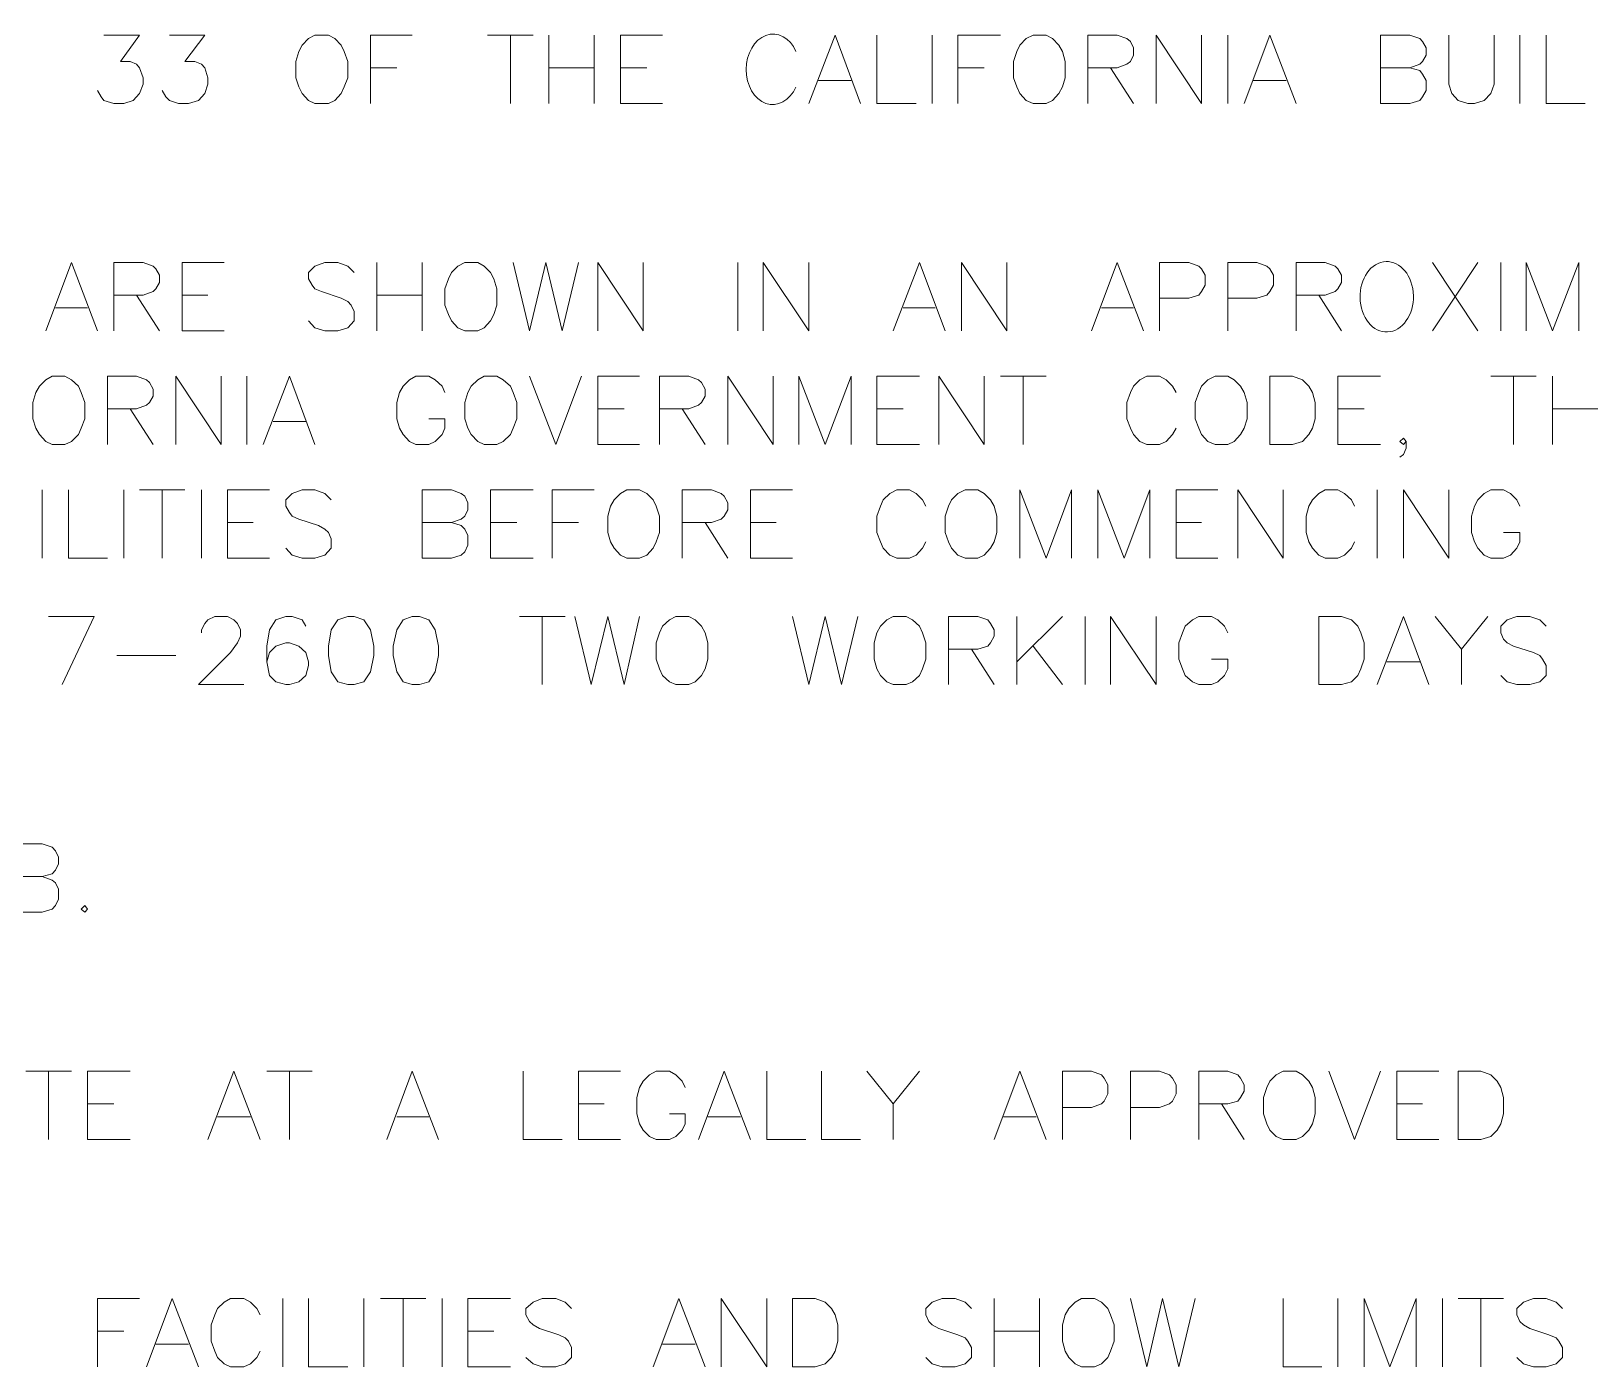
# Model space of a CAD drawing. Header units: millimetres. Extents: x -419 to 20046, y -14642 to 2638.
# Drawn here: x 3713.591 to 3715.42, y 923.765 to 925.331 of the extents above; entities that cross this region are included whole.
import ezdxf

# ---------------------------------------------------------------- set-up
doc = ezdxf.new("R2010")
doc.units = ezdxf.units.MM
doc.layers.add('PDF10_----TX03', color=7, linetype='Continuous')

msp = doc.modelspace()

# ---------------------------------------------------------------- linework, layer by layer
at = {"layer": 'PDF10_----TX03', "lineweight": 20}
for points in [[(3713.6765, 925.3264), (3713.7182, 925.3264), (3713.6957, 925.2955), (3713.7073, 925.2955), (3713.7148, 925.2922), (3713.7182, 925.288), (3713.7223, 925.2763), (3713.7223, 925.2688), (3713.7182, 925.258), (3713.7107, 925.2497), (3713.6998, 925.2463), (3713.6882, 925.2463), (3713.6765, 925.2497), (3713.6732, 925.2538), (3713.669, 925.2613)], [(3713.7532, 925.3264), (3713.7948, 925.3264), (3713.7715, 925.2955), (3713.7832, 925.2955), (3713.7907, 925.2922), (3713.7948, 925.288), (3713.7982, 925.2763), (3713.7982, 925.2688), (3713.7948, 925.258), (3713.7873, 925.2497), (3713.7757, 925.2463), (3713.764, 925.2463), (3713.7532, 925.2497), (3713.749, 925.2538), (3713.7448, 925.2613)], [(3713.989, 925.2463), (3713.989, 925.3264), (3714.0382, 925.3264)], [(3714.1265, 925.3264), (3714.1799, 925.3264)], [(3714.1532, 925.3264), (3714.1532, 925.2463)], [(3714.1982, 925.3264), (3714.1982, 925.2463)], [(3714.2515, 925.3264), (3714.2515, 925.2463)], [(3714.3316, 925.2463), (3714.2824, 925.2463), (3714.2824, 925.3264), (3714.3316, 925.3264)], [(3714.5032, 925.2463), (3714.5341, 925.3264), (3714.5641, 925.2463)], [(3714.5832, 925.3264), (3714.5832, 925.2463), (3714.6291, 925.2463)], [(3714.6482, 925.3264), (3714.6482, 925.2463)], [(3714.6783, 925.2463), (3714.6783, 925.3264), (3714.7283, 925.3264)], [(3714.8308, 925.2463), (3714.8308, 925.3264), (3714.8649, 925.3264), (3714.8766, 925.3222), (3714.8808, 925.3189), (3714.8841, 925.3114), (3714.8841, 925.303), (3714.8808, 925.2955), (3714.8766, 925.2922), (3714.8649, 925.288), (3714.8308, 925.288)], [(3714.9108, 925.2463), (3714.9108, 925.3264), (3714.9641, 925.2463), (3714.9641, 925.3264)], [(3714.9949, 925.3264), (3714.9949, 925.2463)], [(3715.0141, 925.2463), (3715.0441, 925.3264), (3715.0749, 925.2463)], [(3715.2083, 925.288), (3715.22, 925.2847), (3715.2233, 925.2805), (3715.2275, 925.273), (3715.2275, 925.2613), (3715.2233, 925.2538), (3715.22, 925.2497), (3715.2083, 925.2463), (3715.1741, 925.2463), (3715.1741, 925.3264), (3715.2083, 925.3264), (3715.22, 925.3222), (3715.2233, 925.3189), (3715.2275, 925.3114), (3715.2275, 925.303), (3715.2233, 925.2955), (3715.22, 925.2922), (3715.2083, 925.288), (3715.1741, 925.288)], [(3715.2541, 925.3264), (3715.2541, 925.2688), (3715.2575, 925.258), (3715.265, 925.2497), (3715.2766, 925.2463), (3715.2841, 925.2463), (3715.2958, 925.2497), (3715.3033, 925.258), (3715.3075, 925.2688), (3715.3075, 925.3264)], [(3715.3375, 925.3264), (3715.3375, 925.2463)], [(3715.3683, 925.3264), (3715.3683, 925.2463), (3715.4141, 925.2463)], [(3713.989, 925.288), (3714.0199, 925.288)], [(3714.1982, 925.288), (3714.2515, 925.288)], [(3714.2824, 925.288), (3714.3132, 925.288)], [(3714.6783, 925.288), (3714.7091, 925.288)], [(3714.8574, 925.288), (3714.8841, 925.2463)], [(3714.5149, 925.273), (3714.5532, 925.273)], [(3715.0249, 925.273), (3715.0633, 925.273)], [(3713.6082, 924.9797), (3713.6382, 925.0597), (3713.669, 924.9797)], [(3713.6882, 924.9797), (3713.6882, 925.0597), (3713.7223, 925.0597), (3713.734, 925.0555), (3713.7373, 925.0522), (3713.7415, 925.0447), (3713.7415, 925.0363), (3713.7373, 925.0288), (3713.734, 925.0255), (3713.7223, 925.0213), (3713.6882, 925.0213)], [(3713.8173, 924.9797), (3713.7682, 924.9797), (3713.7682, 925.0597), (3713.8173, 925.0597)], [(3713.9699, 925.048), (3713.9624, 925.0555), (3713.9507, 925.0597), (3713.9357, 925.0597), (3713.924, 925.0555), (3713.9165, 925.048), (3713.9165, 925.0405), (3713.9207, 925.033), (3713.924, 925.0288), (3713.9315, 925.0255), (3713.9549, 925.018), (3713.9624, 925.0138), (3713.9665, 925.0097), (3713.9699, 925.0022), (3713.9699, 924.9913), (3713.9624, 924.983), (3713.9507, 924.9797), (3713.9357, 924.9797), (3713.924, 924.983), (3713.9165, 924.9913)], [(3713.9965, 925.0597), (3713.9965, 924.9797)], [(3714.0499, 925.0597), (3714.0499, 924.9797)], [(3714.1565, 925.0597), (3714.1757, 924.9797), (3714.1949, 925.0597), (3714.214, 924.9797), (3714.2332, 925.0597)], [(3714.2557, 924.9797), (3714.2557, 925.0597), (3714.3091, 924.9797), (3714.3091, 925.0597)], [(3714.4199, 925.0597), (3714.4199, 924.9797)], [(3714.4499, 924.9797), (3714.4499, 925.0597), (3714.5032, 924.9797), (3714.5032, 925.0597)], [(3714.6024, 924.9797), (3714.6332, 925.0597), (3714.6632, 924.9797)], [(3714.6824, 924.9797), (3714.6824, 925.0597), (3714.7358, 924.9797), (3714.7358, 925.0597)], [(3714.8349, 924.9797), (3714.8649, 925.0597), (3714.8958, 924.9797)], [(3714.9149, 924.9797), (3714.9149, 925.0597), (3714.9491, 925.0597), (3714.9608, 925.0555), (3714.9641, 925.0522), (3714.9683, 925.0447), (3714.9683, 925.033), (3714.9641, 925.0255), (3714.9608, 925.0213), (3714.9491, 925.018), (3714.9149, 925.018)], [(3714.9949, 924.9797), (3714.9949, 925.0597), (3715.0291, 925.0597), (3715.0408, 925.0555), (3715.0441, 925.0522), (3715.0483, 925.0447), (3715.0483, 925.033), (3715.0441, 925.0255), (3715.0408, 925.0213), (3715.0291, 925.018), (3714.9949, 925.018)], [(3715.0749, 924.9797), (3715.0749, 925.0597), (3715.1091, 925.0597), (3715.1208, 925.0555), (3715.1241, 925.0522), (3715.1283, 925.0447), (3715.1283, 925.0363), (3715.1241, 925.0288), (3715.1208, 925.0255), (3715.1091, 925.0213), (3715.0749, 925.0213)], [(3715.235, 925.0597), (3715.2883, 924.9797)], [(3715.2883, 925.0597), (3715.235, 924.9797)], [(3715.315, 925.0597), (3715.315, 924.9797)], [(3715.345, 924.9797), (3715.345, 925.0597), (3715.3758, 924.9797), (3715.4066, 925.0597), (3715.4066, 924.9797)], [(3713.7148, 925.0213), (3713.7415, 924.9797)], [(3713.7682, 925.0213), (3713.7982, 925.0213)], [(3713.9965, 925.0213), (3714.0499, 925.0213)], [(3715.1016, 925.0213), (3715.1283, 924.9797)], [(3713.6198, 925.0063), (3713.6573, 925.0063)], [(3714.6141, 925.0063), (3714.6516, 925.0063)], [(3714.8466, 925.0063), (3714.8841, 925.0063)], [(3713.6807, 924.8463), (3713.6807, 924.9263), (3713.7148, 924.9263), (3713.7265, 924.9222), (3713.7298, 924.9188), (3713.734, 924.9113), (3713.734, 924.903), (3713.7298, 924.8955), (3713.7265, 924.8922), (3713.7148, 924.888), (3713.6807, 924.888)], [(3713.7607, 924.8463), (3713.7607, 924.9263), (3713.814, 924.8463), (3713.814, 924.9263)], [(3713.844, 924.9263), (3713.844, 924.8463)], [(3713.8632, 924.8463), (3713.894, 924.9263), (3713.924, 924.8463)], [(3714.0765, 924.9072), (3714.0732, 924.9147), (3714.0649, 924.9222), (3714.0574, 924.9263), (3714.0424, 924.9263), (3714.0349, 924.9222), (3714.0274, 924.9147), (3714.0232, 924.9072), (3714.0199, 924.8955), (3714.0199, 924.8763), (3714.0232, 924.8655), (3714.0274, 924.858), (3714.0349, 924.8496), (3714.0424, 924.8463), (3714.0574, 924.8463), (3714.0649, 924.8496), (3714.0732, 924.858), (3714.0765, 924.8655), (3714.0765, 924.8763), (3714.0574, 924.8763)], [(3714.1757, 924.9263), (3714.2065, 924.8463), (3714.2365, 924.9263)], [(3714.3049, 924.8463), (3714.2557, 924.8463), (3714.2557, 924.9263), (3714.3049, 924.9263)], [(3714.3282, 924.8463), (3714.3282, 924.9263), (3714.3624, 924.9263), (3714.3741, 924.9222), (3714.3774, 924.9188), (3714.3816, 924.9113), (3714.3816, 924.903), (3714.3774, 924.8955), (3714.3741, 924.8922), (3714.3624, 924.888), (3714.3282, 924.888)], [(3714.4082, 924.8463), (3714.4082, 924.9263), (3714.4616, 924.8463), (3714.4616, 924.9263)], [(3714.4916, 924.8463), (3714.4916, 924.9263), (3714.5224, 924.8463), (3714.5532, 924.9263), (3714.5532, 924.8463)], [(3714.6332, 924.8463), (3714.5832, 924.8463), (3714.5832, 924.9263), (3714.6332, 924.9263)], [(3714.6557, 924.8463), (3714.6557, 924.9263), (3714.7091, 924.8463), (3714.7091, 924.9263)], [(3714.7283, 924.9263), (3714.7816, 924.9263)], [(3714.7549, 924.9263), (3714.7549, 924.8463)], [(3714.9341, 924.9072), (3714.9299, 924.9147), (3714.9224, 924.9222), (3714.9149, 924.9263), (3714.8999, 924.9263), (3714.8916, 924.9222), (3714.8841, 924.9147), (3714.8808, 924.9072), (3714.8766, 924.8955), (3714.8766, 924.8763), (3714.8808, 924.8655), (3714.8841, 924.858), (3714.8916, 924.8496), (3714.8999, 924.8463), (3714.9149, 924.8463), (3714.9224, 924.8496), (3714.9299, 924.858), (3714.9341, 924.8655)], [(3715.1741, 924.8463), (3715.1241, 924.8463), (3715.1241, 924.9263), (3715.1741, 924.9263)], [(3715.3033, 924.9263), (3715.3566, 924.9263)], [(3715.33, 924.9263), (3715.33, 924.8463)], [(3715.3758, 924.9263), (3715.3758, 924.8463)], [(3713.7073, 924.888), (3713.734, 924.8463)], [(3714.2557, 924.888), (3714.2866, 924.888)], [(3714.3549, 924.888), (3714.3816, 924.8463)], [(3714.5832, 924.888), (3714.6141, 924.888)], [(3715.1241, 924.888), (3715.155, 924.888)], [(3715.3758, 924.888), (3715.4291, 924.888)], [(3713.8749, 924.873), (3713.9132, 924.873)], [(3715.2041, 924.8496), (3715.2008, 924.8463), (3715.1966, 924.8496), (3715.2008, 924.8538), (3715.2041, 924.8496), (3715.2041, 924.8421), (3715.2008, 924.8346), (3715.1966, 924.8313)], [(3713.604, 924.793), (3713.604, 924.713)], [(3713.6348, 924.793), (3713.6348, 924.713), (3713.6807, 924.713)], [(3713.6998, 924.793), (3713.6998, 924.713)], [(3713.7182, 924.793), (3713.7715, 924.793)], [(3713.7448, 924.793), (3713.7448, 924.713)], [(3713.7907, 924.793), (3713.7907, 924.713)], [(3713.8707, 924.713), (3713.8215, 924.713), (3713.8215, 924.793), (3713.8707, 924.793)], [(3713.9432, 924.7813), (3713.9357, 924.7888), (3713.924, 924.793), (3713.909, 924.793), (3713.8974, 924.7888), (3713.8899, 924.7813), (3713.8899, 924.7738), (3713.894, 924.7663), (3713.8974, 924.7621), (3713.9049, 924.7588), (3713.9282, 924.7513), (3713.9357, 924.7471), (3713.9399, 924.743), (3713.9432, 924.7355), (3713.9432, 924.7246), (3713.9357, 924.7163), (3713.924, 924.713), (3713.909, 924.713), (3713.8974, 924.7163), (3713.8899, 924.7246)], [(3714.084, 924.7546), (3714.0957, 924.7513), (3714.0999, 924.7471), (3714.1032, 924.7396), (3714.1032, 924.728), (3714.0999, 924.7205), (3714.0957, 924.7163), (3714.084, 924.713), (3714.0499, 924.713), (3714.0499, 924.793), (3714.084, 924.793), (3714.0957, 924.7888), (3714.0999, 924.7855), (3714.1032, 924.778), (3714.1032, 924.7696), (3714.0999, 924.7621), (3714.0957, 924.7588), (3714.084, 924.7546), (3714.0499, 924.7546)], [(3714.1799, 924.713), (3714.1299, 924.713), (3714.1299, 924.793), (3714.1799, 924.793)], [(3714.2024, 924.713), (3714.2024, 924.793), (3714.2515, 924.793)], [(3714.3549, 924.713), (3714.3549, 924.793), (3714.3891, 924.793), (3714.4007, 924.7888), (3714.4041, 924.7855), (3714.4082, 924.778), (3714.4082, 924.7696), (3714.4041, 924.7621), (3714.4007, 924.7588), (3714.3891, 924.7546), (3714.3549, 924.7546)], [(3714.4841, 924.713), (3714.4349, 924.713), (3714.4349, 924.793), (3714.4841, 924.793)], [(3714.6407, 924.7738), (3714.6366, 924.7813), (3714.6291, 924.7888), (3714.6216, 924.793), (3714.6066, 924.793), (3714.5982, 924.7888), (3714.5907, 924.7813), (3714.5874, 924.7738), (3714.5832, 924.7621), (3714.5832, 924.743), (3714.5874, 924.7321), (3714.5907, 924.7246), (3714.5982, 924.7163), (3714.6066, 924.713), (3714.6216, 924.713), (3714.6291, 924.7163), (3714.6366, 924.7246), (3714.6407, 924.7321)], [(3714.7508, 924.713), (3714.7508, 924.793), (3714.7816, 924.713), (3714.8116, 924.793), (3714.8116, 924.713)], [(3714.8424, 924.713), (3714.8424, 924.793), (3714.8733, 924.713), (3714.9033, 924.793), (3714.9033, 924.713)], [(3714.9833, 924.713), (3714.9341, 924.713), (3714.9341, 924.793), (3714.9833, 924.793)], [(3715.0066, 924.713), (3715.0066, 924.793), (3715.0599, 924.713), (3715.0599, 924.793)], [(3715.1433, 924.7738), (3715.14, 924.7813), (3715.1316, 924.7888), (3715.1241, 924.793), (3715.1091, 924.793), (3715.1016, 924.7888), (3715.0941, 924.7813), (3715.09, 924.7738), (3715.0866, 924.7621), (3715.0866, 924.743), (3715.09, 924.7321), (3715.0941, 924.7246), (3715.1016, 924.7163), (3715.1091, 924.713), (3715.1241, 924.713), (3715.1316, 924.7163), (3715.14, 924.7246), (3715.1433, 924.7321)], [(3715.17, 924.793), (3715.17, 924.713)], [(3715.2008, 924.713), (3715.2008, 924.793), (3715.2541, 924.713), (3715.2541, 924.793)], [(3715.3375, 924.7738), (3715.3341, 924.7813), (3715.3266, 924.7888), (3715.3183, 924.793), (3715.3033, 924.793), (3715.2958, 924.7888), (3715.2883, 924.7813), (3715.2841, 924.7738), (3715.2808, 924.7621), (3715.2808, 924.743), (3715.2841, 924.7321), (3715.2883, 924.7246), (3715.2958, 924.7163), (3715.3033, 924.713), (3715.3183, 924.713), (3715.3266, 924.7163), (3715.3341, 924.7246), (3715.3375, 924.7321), (3715.3375, 924.743), (3715.3183, 924.743)], [(3713.8215, 924.7546), (3713.8515, 924.7546)], [(3714.1299, 924.7546), (3714.1607, 924.7546)], [(3714.2024, 924.7546), (3714.2332, 924.7546)], [(3714.3816, 924.7546), (3714.4082, 924.713)], [(3714.4349, 924.7546), (3714.4649, 924.7546)], [(3714.9341, 924.7546), (3714.9641, 924.7546)], [(3713.6273, 924.5646), (3713.6648, 924.6446), (3713.6115, 924.6446)], [(3713.7907, 924.6255), (3713.7907, 924.6288), (3713.7948, 924.6363), (3713.7982, 924.6405), (3713.8065, 924.6446), (3713.8215, 924.6446), (3713.829, 924.6405), (3713.8332, 924.6363), (3713.8365, 924.6288), (3713.8365, 924.6213), (3713.8332, 924.6138), (3713.8248, 924.6021), (3713.7873, 924.5646), (3713.8407, 924.5646)], [(3713.9132, 924.633), (3713.909, 924.6405), (3713.8974, 924.6446), (3713.8899, 924.6446), (3713.8782, 924.6405), (3713.8707, 924.6288), (3713.8674, 924.6096), (3713.8674, 924.5913), (3713.8707, 924.5755), (3713.8782, 924.568), (3713.8899, 924.5646), (3713.894, 924.5646), (3713.9049, 924.568), (3713.9132, 924.5755), (3713.9165, 924.5871), (3713.9165, 924.5913), (3713.9132, 924.6021), (3713.9049, 924.6096), (3713.894, 924.6138), (3713.8899, 924.6138), (3713.8782, 924.6096), (3713.8707, 924.6021), (3713.8674, 924.5913)], [(3714.164, 924.6446), (3714.2174, 924.6446)], [(3714.1907, 924.6446), (3714.1907, 924.5646)], [(3714.229, 924.6446), (3714.2482, 924.5646), (3714.2674, 924.6446), (3714.2866, 924.5646), (3714.3049, 924.6446)], [(3714.4841, 924.6446), (3714.5032, 924.5646), (3714.5224, 924.6446), (3714.5416, 924.5646), (3714.5607, 924.6446)], [(3714.6674, 924.5646), (3714.6674, 924.6446), (3714.7016, 924.6446), (3714.7133, 924.6405), (3714.7166, 924.6363), (3714.7208, 924.6288), (3714.7208, 924.6213), (3714.7166, 924.6138), (3714.7133, 924.6096), (3714.7016, 924.6063), (3714.6674, 924.6063)], [(3714.7474, 924.6446), (3714.7474, 924.5646)], [(3714.8008, 924.6446), (3714.7474, 924.5913)], [(3714.8274, 924.6446), (3714.8274, 924.5646)], [(3714.8574, 924.5646), (3714.8574, 924.6446), (3714.9108, 924.5646), (3714.9108, 924.6446)], [(3714.9949, 924.6255), (3714.9908, 924.633), (3714.9833, 924.6405), (3714.9758, 924.6446), (3714.9608, 924.6446), (3714.9533, 924.6405), (3714.9449, 924.633), (3714.9416, 924.6255), (3714.9374, 924.6138), (3714.9374, 924.5946), (3714.9416, 924.583), (3714.9449, 924.5755), (3714.9533, 924.568), (3714.9608, 924.5646), (3714.9758, 924.5646), (3714.9833, 924.568), (3714.9908, 924.5755), (3714.9949, 924.583), (3714.9949, 924.5946), (3714.9758, 924.5946)], [(3715.17, 924.5646), (3715.2008, 924.6446), (3715.2308, 924.5646)], [(3715.2383, 924.6446), (3715.2691, 924.6063), (3715.2691, 924.5646)], [(3715.3, 924.6446), (3715.2691, 924.6063)], [(3715.3683, 924.633), (3715.3608, 924.6405), (3715.3491, 924.6446), (3715.3341, 924.6446), (3715.3225, 924.6405), (3715.315, 924.633), (3715.315, 924.6255), (3715.3183, 924.618), (3715.3225, 924.6138), (3715.33, 924.6096), (3715.3533, 924.6021), (3715.3608, 924.5988), (3715.3641, 924.5946), (3715.3683, 924.5871), (3715.3683, 924.5755), (3715.3608, 924.568), (3715.3491, 924.5646), (3715.3341, 924.5646), (3715.3225, 924.568), (3715.315, 924.5755)], [(3714.7666, 924.6096), (3714.8008, 924.5646)], [(3713.6915, 924.5988), (3713.7607, 924.5988)], [(3714.6941, 924.6063), (3714.7208, 924.5646)], [(3715.1816, 924.5913), (3715.22, 924.5913)], [(3713.604, 924.3396), (3713.6157, 924.3354), (3713.6198, 924.3321), (3713.6232, 924.3246), (3713.6232, 924.3129), (3713.6198, 924.3054), (3713.6157, 924.3013), (3713.604, 924.2979), (3713.5698, 924.2979), (3713.5698, 924.3779), (3713.604, 924.3779), (3713.6157, 924.3738), (3713.6198, 924.3696), (3713.6232, 924.3621), (3713.6232, 924.3546), (3713.6198, 924.3471), (3713.6157, 924.3429), (3713.604, 924.3396), (3713.5698, 924.3396)], [(3713.5848, 924.1113), (3713.6382, 924.1113)], [(3713.6115, 924.1113), (3713.6115, 924.0312)], [(3713.7073, 924.0312), (3713.6573, 924.0312), (3713.6573, 924.1113), (3713.7073, 924.1113)], [(3713.7982, 924.0312), (3713.829, 924.1113), (3713.8599, 924.0312)], [(3713.8674, 924.1113), (3713.9207, 924.1113)], [(3713.894, 924.1113), (3713.894, 924.0312)], [(3714.0082, 924.0312), (3714.0382, 924.1113), (3714.069, 924.0312)], [(3714.1682, 924.1113), (3714.1682, 924.0312), (3714.214, 924.0312)], [(3714.2824, 924.0312), (3714.2332, 924.0312), (3714.2332, 924.1113), (3714.2824, 924.1113)], [(3714.3582, 924.0921), (3714.3549, 924.0996), (3714.3474, 924.1071), (3714.3399, 924.1113), (3714.3241, 924.1113), (3714.3166, 924.1071), (3714.3091, 924.0996), (3714.3049, 924.0921), (3714.3016, 924.0804), (3714.3016, 924.0613), (3714.3049, 924.0496), (3714.3091, 924.0421), (3714.3166, 924.0346), (3714.3241, 924.0312), (3714.3399, 924.0312), (3714.3474, 924.0346), (3714.3549, 924.0421), (3714.3582, 924.0496), (3714.3582, 924.0613), (3714.3399, 924.0613)], [(3714.3741, 924.0312), (3714.4041, 924.1113), (3714.4349, 924.0312)], [(3714.4541, 924.1113), (3714.4541, 924.0312), (3714.4999, 924.0312)], [(3714.5182, 924.1113), (3714.5182, 924.0312), (3714.5641, 924.0312)], [(3714.5716, 924.1113), (3714.6024, 924.0729), (3714.6024, 924.0312)], [(3714.6332, 924.1113), (3714.6024, 924.0729)], [(3714.7208, 924.0312), (3714.7508, 924.1113), (3714.7816, 924.0312)], [(3714.8008, 924.0312), (3714.8008, 924.1113), (3714.8349, 924.1113), (3714.8466, 924.1071), (3714.8499, 924.1029), (3714.8541, 924.0954), (3714.8541, 924.0846), (3714.8499, 924.0763), (3714.8466, 924.0729), (3714.8349, 924.0688), (3714.8008, 924.0688)], [(3714.8808, 924.0312), (3714.8808, 924.1113), (3714.9149, 924.1113), (3714.9266, 924.1071), (3714.9299, 924.1029), (3714.9341, 924.0954), (3714.9341, 924.0846), (3714.9299, 924.0763), (3714.9266, 924.0729), (3714.9149, 924.0688), (3714.8808, 924.0688)], [(3714.9608, 924.0312), (3714.9608, 924.1113), (3714.9949, 924.1113), (3715.0066, 924.1071), (3715.0099, 924.1029), (3715.0141, 924.0954), (3715.0141, 924.0879), (3715.0099, 924.0804), (3715.0066, 924.0763), (3714.9949, 924.0729), (3714.9608, 924.0729)], [(3715.1133, 924.1113), (3715.1433, 924.0312), (3715.1741, 924.1113)], [(3715.2425, 924.0312), (3715.1933, 924.0312), (3715.1933, 924.1113), (3715.2425, 924.1113)], [(3713.6573, 924.0729), (3713.6882, 924.0729)], [(3714.2332, 924.0729), (3714.2632, 924.0729)], [(3714.9874, 924.0729), (3715.0141, 924.0312)], [(3715.1933, 924.0729), (3715.2233, 924.0729)], [(3713.8098, 924.0579), (3713.8482, 924.0579)], [(3714.0199, 924.0579), (3714.0574, 924.0579)], [(3714.3849, 924.0579), (3714.4232, 924.0579)], [(3714.7316, 924.0579), (3714.7699, 924.0579)], [(3713.669, 923.7646), (3713.669, 923.8446), (3713.7182, 923.8446)], [(3713.7265, 923.7646), (3713.7565, 923.8446), (3713.7873, 923.7646)], [(3713.8599, 923.8254), (3713.8557, 923.8329), (3713.8482, 923.8404), (3713.8407, 923.8446), (3713.8248, 923.8446), (3713.8173, 923.8404), (3713.8098, 923.8329), (3713.8065, 923.8254), (3713.8023, 923.8137), (3713.8023, 923.7946), (3713.8065, 923.7829), (3713.8098, 923.7754), (3713.8173, 923.7679), (3713.8248, 923.7646), (3713.8407, 923.7646), (3713.8482, 923.7679), (3713.8557, 923.7754), (3713.8599, 923.7829)], [(3713.8865, 923.8446), (3713.8865, 923.7646)], [(3713.9165, 923.8446), (3713.9165, 923.7646), (3713.9624, 923.7646)], [(3713.9815, 923.8446), (3713.9815, 923.7646)], [(3714.0007, 923.8446), (3714.054, 923.8446)], [(3714.0274, 923.8446), (3714.0274, 923.7646)], [(3714.0732, 923.8446), (3714.0732, 923.7646)], [(3714.1532, 923.7646), (3714.1032, 923.7646), (3714.1032, 923.8446), (3714.1532, 923.8446)], [(3714.2249, 923.8329), (3714.2174, 923.8404), (3714.2065, 923.8446), (3714.1907, 923.8446), (3714.1799, 923.8404), (3714.1715, 923.8329), (3714.1715, 923.8254), (3714.1757, 923.8179), (3714.1799, 923.8137), (3714.1874, 923.8096), (3714.2099, 923.8021), (3714.2174, 923.7987), (3714.2215, 923.7946), (3714.2249, 923.7871), (3714.2249, 923.7754), (3714.2174, 923.7679), (3714.2065, 923.7646), (3714.1907, 923.7646), (3714.1799, 923.7679), (3714.1715, 923.7754)], [(3714.3207, 923.7646), (3714.3507, 923.8446), (3714.3816, 923.7646)], [(3714.4007, 923.7646), (3714.4007, 923.8446), (3714.4541, 923.7646), (3714.4541, 923.8446)], [(3714.6941, 923.8329), (3714.6866, 923.8404), (3714.6749, 923.8446), (3714.6599, 923.8446), (3714.6482, 923.8404), (3714.6407, 923.8329), (3714.6407, 923.8254), (3714.6441, 923.8179), (3714.6482, 923.8137), (3714.6557, 923.8096), (3714.6783, 923.8021), (3714.6866, 923.7987), (3714.6899, 923.7946), (3714.6941, 923.7871), (3714.6941, 923.7754), (3714.6866, 923.7679), (3714.6749, 923.7646), (3714.6599, 923.7646), (3714.6482, 923.7679), (3714.6407, 923.7754)], [(3714.7208, 923.8446), (3714.7208, 923.7646)], [(3714.7741, 923.8446), (3714.7741, 923.7646)], [(3714.8808, 923.8446), (3714.8999, 923.7646), (3714.9183, 923.8446), (3714.9374, 923.7646), (3714.9566, 923.8446)], [(3715.0599, 923.8446), (3715.0599, 923.7646), (3715.105, 923.7646)], [(3715.1241, 923.8446), (3715.1241, 923.7646)], [(3715.155, 923.7646), (3715.155, 923.8446), (3715.185, 923.7646), (3715.2158, 923.8446), (3715.2158, 923.7646)], [(3715.2466, 923.8446), (3715.2466, 923.7646)], [(3715.265, 923.8446), (3715.3183, 923.8446)], [(3715.2916, 923.8446), (3715.2916, 923.7646)], [(3715.3875, 923.8329), (3715.38, 923.8404), (3715.3683, 923.8446), (3715.3533, 923.8446), (3715.3416, 923.8404), (3715.3341, 923.8329), (3715.3341, 923.8254), (3715.3375, 923.8179), (3715.3416, 923.8137), (3715.3491, 923.8096), (3715.3716, 923.8021), (3715.38, 923.7987), (3715.3833, 923.7946), (3715.3875, 923.7871), (3715.3875, 923.7754), (3715.38, 923.7679), (3715.3683, 923.7646), (3715.3533, 923.7646), (3715.3416, 923.7679), (3715.3341, 923.7754)], [(3713.669, 923.8062), (3713.6998, 923.8062)], [(3714.1032, 923.8062), (3714.134, 923.8062)], [(3714.7208, 923.8062), (3714.7741, 923.8062)], [(3713.7373, 923.7912), (3713.7757, 923.7912)], [(3714.3316, 923.7912), (3714.3699, 923.7912)]]:
    msp.add_lwpolyline(points, dxfattribs=at)
for points in [[(3713.924, 925.3264), (3713.9165, 925.3222), (3713.909, 925.3147), (3713.9049, 925.3072), (3713.9015, 925.2955), (3713.9015, 925.2763), (3713.9049, 925.2655), (3713.909, 925.258), (3713.9165, 925.2497), (3713.924, 925.2463), (3713.9399, 925.2463), (3713.9474, 925.2497), (3713.9549, 925.258), (3713.9582, 925.2655), (3713.9624, 925.2763), (3713.9624, 925.2955), (3713.9582, 925.3072), (3713.9549, 925.3147), (3713.9474, 925.3222), (3713.9399, 925.3264)], [(3714.7666, 925.3264), (3714.7583, 925.3222), (3714.7508, 925.3147), (3714.7474, 925.3072), (3714.7433, 925.2955), (3714.7433, 925.2763), (3714.7474, 925.2655), (3714.7508, 925.258), (3714.7583, 925.2497), (3714.7666, 925.2463), (3714.7816, 925.2463), (3714.7891, 925.2497), (3714.7966, 925.258), (3714.8008, 925.2655), (3714.8041, 925.2763), (3714.8041, 925.2955), (3714.8008, 925.3072), (3714.7966, 925.3147), (3714.7891, 925.3222), (3714.7816, 925.3264)], [(3714.0999, 925.0597), (3714.0915, 925.0555), (3714.084, 925.048), (3714.0807, 925.0405), (3714.0765, 925.0288), (3714.0765, 925.0097), (3714.0807, 924.9988), (3714.084, 924.9913), (3714.0915, 924.983), (3714.0999, 924.9797), (3714.1149, 924.9797), (3714.1224, 924.983), (3714.1299, 924.9913), (3714.134, 924.9988), (3714.1374, 925.0097), (3714.1374, 925.0288), (3714.134, 925.0405), (3714.1299, 925.048), (3714.1224, 925.0555), (3714.1149, 925.0597)], [(3713.6157, 924.9263), (3713.6082, 924.9222), (3713.6007, 924.9147), (3713.5965, 924.9072), (3713.5932, 924.8955), (3713.5932, 924.8763), (3713.5965, 924.8655), (3713.6007, 924.858), (3713.6082, 924.8496), (3713.6157, 924.8463), (3713.6307, 924.8463), (3713.6382, 924.8496), (3713.6465, 924.858), (3713.6498, 924.8655), (3713.654, 924.8763), (3713.654, 924.8955), (3713.6498, 924.9072), (3713.6465, 924.9147), (3713.6382, 924.9222), (3713.6307, 924.9263)], [(3714.1224, 924.9263), (3714.1149, 924.9222), (3714.1074, 924.9147), (3714.1032, 924.9072), (3714.0999, 924.8955), (3714.0999, 924.8763), (3714.1032, 924.8655), (3714.1074, 924.858), (3714.1149, 924.8496), (3714.1224, 924.8463), (3714.1374, 924.8463), (3714.1449, 924.8496), (3714.1532, 924.858), (3714.1565, 924.8655), (3714.1607, 924.8763), (3714.1607, 924.8955), (3714.1565, 924.9072), (3714.1532, 924.9147), (3714.1449, 924.9222), (3714.1374, 924.9263)], [(3714.9799, 924.9263), (3714.9716, 924.9222), (3714.9641, 924.9147), (3714.9608, 924.9072), (3714.9566, 924.8955), (3714.9566, 924.8763), (3714.9608, 924.8655), (3714.9641, 924.858), (3714.9716, 924.8496), (3714.9799, 924.8463), (3714.9949, 924.8463), (3715.0024, 924.8496), (3715.0099, 924.858), (3715.0141, 924.8655), (3715.0174, 924.8763), (3715.0174, 924.8955), (3715.0141, 924.9072), (3715.0099, 924.9147), (3715.0024, 924.9222), (3714.9949, 924.9263)], [(3715.0441, 924.8463), (3715.0441, 924.9263), (3715.0708, 924.9263), (3715.0824, 924.9222), (3715.09, 924.9147), (3715.0941, 924.9072), (3715.0975, 924.8955), (3715.0975, 924.8763), (3715.0941, 924.8655), (3715.09, 924.858), (3715.0824, 924.8496), (3715.0708, 924.8463)], [(3714.2899, 924.793), (3714.2824, 924.7888), (3714.2749, 924.7813), (3714.2707, 924.7738), (3714.2674, 924.7621), (3714.2674, 924.743), (3714.2707, 924.7321), (3714.2749, 924.7246), (3714.2824, 924.7163), (3714.2899, 924.713), (3714.3049, 924.713), (3714.3132, 924.7163), (3714.3207, 924.7246), (3714.3241, 924.7321), (3714.3282, 924.743), (3714.3282, 924.7621), (3714.3241, 924.7738), (3714.3207, 924.7813), (3714.3132, 924.7888), (3714.3049, 924.793)], [(3714.6866, 924.793), (3714.6783, 924.7888), (3714.6707, 924.7813), (3714.6674, 924.7738), (3714.6632, 924.7621), (3714.6632, 924.743), (3714.6674, 924.7321), (3714.6707, 924.7246), (3714.6783, 924.7163), (3714.6866, 924.713), (3714.7016, 924.713), (3714.7091, 924.7163), (3714.7166, 924.7246), (3714.7208, 924.7321), (3714.7241, 924.743), (3714.7241, 924.7621), (3714.7208, 924.7738), (3714.7166, 924.7813), (3714.7091, 924.7888), (3714.7016, 924.793)], [(3713.9624, 924.6446), (3713.9507, 924.6405), (3713.9432, 924.6288), (3713.9399, 924.6096), (3713.9399, 924.5988), (3713.9432, 924.5796), (3713.9507, 924.568), (3713.9624, 924.5646), (3713.9699, 924.5646), (3713.9815, 924.568), (3713.989, 924.5796), (3713.9932, 924.5988), (3713.9932, 924.6096), (3713.989, 924.6288), (3713.9815, 924.6405), (3713.9699, 924.6446)], [(3714.0382, 924.6446), (3714.0274, 924.6405), (3714.0199, 924.6288), (3714.0157, 924.6096), (3714.0157, 924.5988), (3714.0199, 924.5796), (3714.0274, 924.568), (3714.0382, 924.5646), (3714.0465, 924.5646), (3714.0574, 924.568), (3714.0649, 924.5796), (3714.069, 924.5988), (3714.069, 924.6096), (3714.0649, 924.6288), (3714.0574, 924.6405), (3714.0465, 924.6446)], [(3714.3474, 924.6446), (3714.3399, 924.6405), (3714.3316, 924.633), (3714.3282, 924.6255), (3714.3241, 924.6138), (3714.3241, 924.5946), (3714.3282, 924.583), (3714.3316, 924.5755), (3714.3399, 924.568), (3714.3474, 924.5646), (3714.3624, 924.5646), (3714.3699, 924.568), (3714.3774, 924.5755), (3714.3816, 924.583), (3714.3849, 924.5946), (3714.3849, 924.6138), (3714.3816, 924.6255), (3714.3774, 924.633), (3714.3699, 924.6405), (3714.3624, 924.6446)], [(3714.6024, 924.6446), (3714.5949, 924.6405), (3714.5874, 924.633), (3714.5832, 924.6255), (3714.5799, 924.6138), (3714.5799, 924.5946), (3714.5832, 924.583), (3714.5874, 924.5755), (3714.5949, 924.568), (3714.6024, 924.5646), (3714.6174, 924.5646), (3714.6249, 924.568), (3714.6332, 924.5755), (3714.6366, 924.583), (3714.6407, 924.5946), (3714.6407, 924.6138), (3714.6366, 924.6255), (3714.6332, 924.633), (3714.6249, 924.6405), (3714.6174, 924.6446)], [(3715.1016, 924.5646), (3715.1016, 924.6446), (3715.1283, 924.6446), (3715.14, 924.6405), (3715.1475, 924.633), (3715.1508, 924.6255), (3715.155, 924.6138), (3715.155, 924.5946), (3715.1508, 924.583), (3715.1475, 924.5755), (3715.14, 924.568), (3715.1283, 924.5646)], [(3713.654, 924.3054), (3713.6498, 924.3013), (3713.654, 924.2979), (3713.6573, 924.3013)], [(3715.0599, 924.1113), (3715.0516, 924.1071), (3715.0441, 924.0996), (3715.0408, 924.0921), (3715.0366, 924.0804), (3715.0366, 924.0613), (3715.0408, 924.0496), (3715.0441, 924.0421), (3715.0516, 924.0346), (3715.0599, 924.0312), (3715.0749, 924.0312), (3715.0824, 924.0346), (3715.09, 924.0421), (3715.0941, 924.0496), (3715.0975, 924.0613), (3715.0975, 924.0804), (3715.0941, 924.0921), (3715.09, 924.0996), (3715.0824, 924.1071), (3715.0749, 924.1113)], [(3715.265, 924.0312), (3715.265, 924.1113), (3715.2916, 924.1113), (3715.3033, 924.1071), (3715.3108, 924.0996), (3715.315, 924.0921), (3715.3183, 924.0804), (3715.3183, 924.0613), (3715.315, 924.0496), (3715.3108, 924.0421), (3715.3033, 924.0346), (3715.2916, 924.0312)], [(3714.4841, 923.7646), (3714.4841, 923.8446), (3714.5107, 923.8446), (3714.5224, 923.8404), (3714.5299, 923.8329), (3714.5341, 923.8254), (3714.5374, 923.8137), (3714.5374, 923.7946), (3714.5341, 923.7829), (3714.5299, 923.7754), (3714.5224, 923.7679), (3714.5107, 923.7646)], [(3714.8233, 923.8446), (3714.8158, 923.8404), (3714.8083, 923.8329), (3714.8041, 923.8254), (3714.8008, 923.8137), (3714.8008, 923.7946), (3714.8041, 923.7829), (3714.8083, 923.7754), (3714.8158, 923.7679), (3714.8233, 923.7646), (3714.8383, 923.7646), (3714.8466, 923.7679), (3714.8541, 923.7754), (3714.8574, 923.7829), (3714.8616, 923.7946), (3714.8616, 923.8137), (3714.8574, 923.8254), (3714.8541, 923.8329), (3714.8466, 923.8404), (3714.8383, 923.8446)]]:
    msp.add_lwpolyline(points, close=True, dxfattribs=at)
for centre, major_axis, ratio, start_param, end_param in [((3714.4612, 925.2862), (0.0003, 0.0413), 0.758892, 5.250474, 10.474903), ((3715.1813, 925.0195), (0.0002, 0.0413), 0.758932, 0.235965, 6.51915)]:
    msp.add_ellipse(centre, major_axis=major_axis, ratio=ratio, start_param=start_param, end_param=end_param, dxfattribs=at)

doc.saveas('drawing.dxf')
